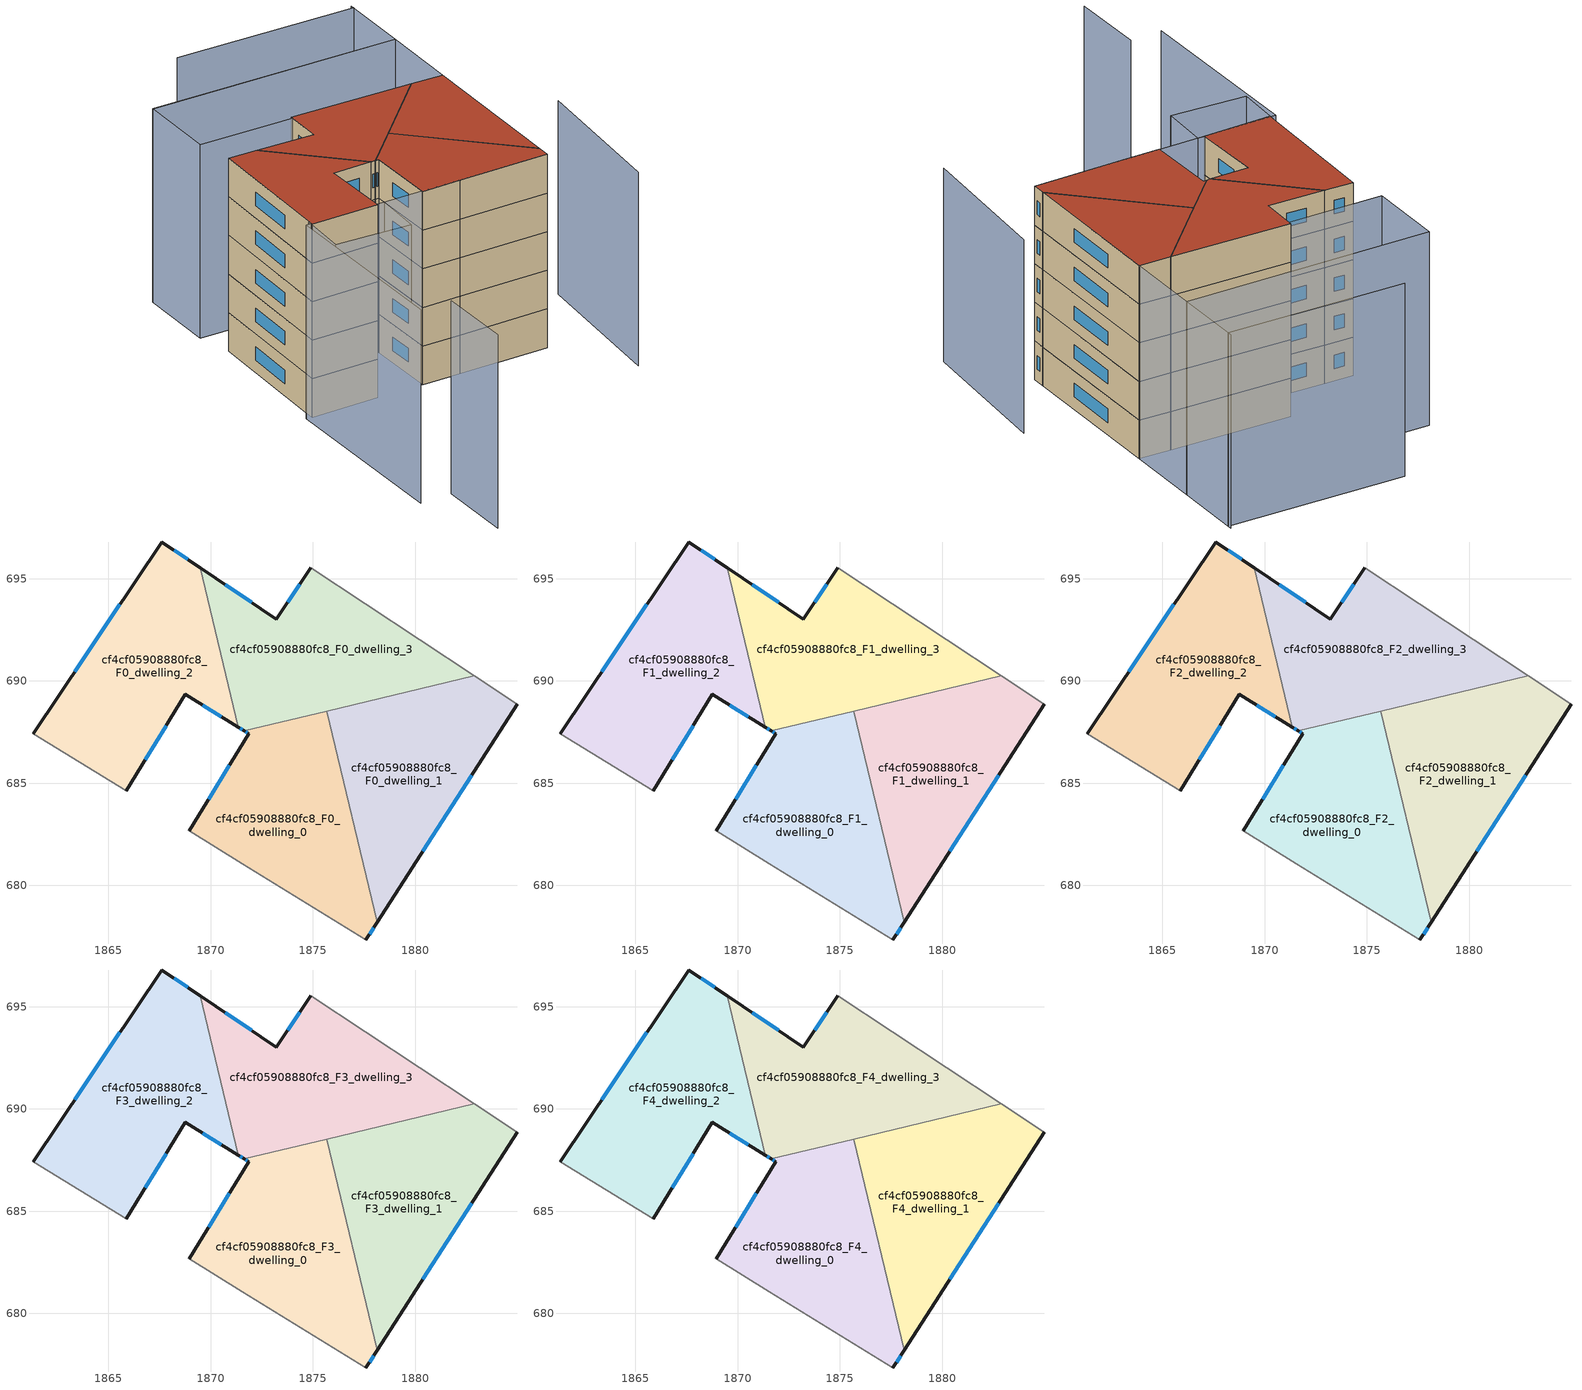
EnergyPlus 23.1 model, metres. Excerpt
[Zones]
cf4cf05908880fc8_F0_dwelling_0
 floor ground (EU_floor_Construction): 1875.69,688.53 1878.16,678.2 1877.6,677.33 1871.55,681.06 1868.95,682.67 1871.87,687.42 1871.64,687.56 z0
 wall outside (EU_wall_Construction): 1871.64,687.56 1871.87,687.42 1868.95,682.67 / 1877.6,677.33 1878.16,678.2 z0:3
 wall adiabatic (EU_wall_Construction): 1868.95,682.67 1871.55,681.06 1877.6,677.33 z0:3
 wall to cf4cf05908880fc8_F0_dwelling_1 (EU_wall_Construction): 1878.16,678.2 1875.69,688.53 z0:3
 wall to cf4cf05908880fc8_F0_dwelling_3 (EU_wall_Construction): 1875.69,688.53 1871.64,687.56 z0:3
 window (EU_Window_Construction): 1871.72,687.51 1871.8,687.46 / 1877.78,677.61 1877.98,677.92 / 1870.92,685.87 1869.9,684.21 z0.98:2.02
cf4cf05908880fc8_F0_dwelling_1
 floor ground (EU_floor_Construction): 1884.99,688.86 1878.16,678.2 1875.69,688.53 1882.9,690.25 z0
 wall outside (EU_wall_Construction): 1878.16,678.2 1884.99,688.86 z0:3
 wall adiabatic (EU_wall_Construction): 1884.99,688.86 1882.9,690.25 z0:3
 wall to cf4cf05908880fc8_F0_dwelling_3 (EU_wall_Construction): 1882.9,690.25 1875.69,688.53 z0:3
 window (EU_Window_Construction): 1880.38,681.67 1882.77,685.39 z0.98:2.02
cf4cf05908880fc8_F0_dwelling_2
 floor ground (EU_floor_Construction): 1869.49,695.53 1871.36,687.74 1868.76,689.34 1865.87,684.62 1861.31,687.41 1867.61,696.8 z0
 wall outside (EU_wall_Construction): 1865.87,684.62 1868.76,689.34 1871.36,687.74 / 1869.49,695.53 1867.61,696.8 1861.31,687.41 z0:3
 wall adiabatic (EU_wall_Construction): 1861.31,687.41 1865.87,684.62 z0:3
 wall to cf4cf05908880fc8_F0_dwelling_3 (EU_wall_Construction): 1871.36,687.74 1869.49,695.53 z0:3
 window (EU_Window_Construction): 1869.6,688.82 1870.51,688.26 / 1866.81,686.15 1867.82,687.8 / 1865.56,693.75 1863.36,690.46 / 1868.88,695.94 1868.22,696.39 z0.98:2.02
cf4cf05908880fc8_F0_dwelling_3
 floor ground (EU_floor_Construction): 1882.9,690.25 1871.64,687.56 1871.36,687.74 1869.49,695.53 1873.22,693.03 1874.91,695.55 z0
 wall outside (EU_wall_Construction): 1871.36,687.74 1871.64,687.56 / 1874.91,695.55 1873.22,693.03 1869.49,695.53 z0:3
 wall adiabatic (EU_wall_Construction): 1882.9,690.25 1874.91,695.55 z0:3
 window (EU_Window_Construction): 1871.45,687.68 1871.55,687.62 / 1872.01,693.84 1870.7,694.72 / 1874.36,694.73 1873.77,693.85 z0.98:2.02
cf4cf05908880fc8_F1_dwelling_0
 floor to cf4cf05908880fc8_F0_dwelling_0 (EU_floor_Construction): 1875.69,688.53 1878.16,678.2 1877.6,677.33 1871.55,681.06 1868.95,682.67 1871.87,687.42 1871.64,687.56 z3
 wall outside (EU_wall_Construction): 1871.64,687.56 1871.87,687.42 1868.95,682.67 / 1877.6,677.33 1878.16,678.2 z3:6
 wall adiabatic (EU_wall_Construction): 1868.95,682.67 1871.55,681.06 1877.6,677.33 z3:6
 wall to cf4cf05908880fc8_F1_dwelling_1 (EU_wall_Construction): 1878.16,678.2 1875.69,688.53 z3:6
 wall to cf4cf05908880fc8_F1_dwelling_3 (EU_wall_Construction): 1875.69,688.53 1871.64,687.56 z3:6
 window (EU_Window_Construction): 1871.72,687.51 1871.8,687.46 / 1877.78,677.61 1877.98,677.92 / 1870.92,685.87 1869.9,684.21 z3.98:5.02
cf4cf05908880fc8_F1_dwelling_1
 floor to cf4cf05908880fc8_F0_dwelling_1 (EU_floor_Construction): 1884.99,688.86 1878.16,678.2 1875.69,688.53 1882.9,690.25 z3
 wall outside (EU_wall_Construction): 1878.16,678.2 1884.99,688.86 z3:6
 wall adiabatic (EU_wall_Construction): 1884.99,688.86 1882.9,690.25 z3:6
 wall to cf4cf05908880fc8_F1_dwelling_3 (EU_wall_Construction): 1882.9,690.25 1875.69,688.53 z3:6
 window (EU_Window_Construction): 1880.38,681.67 1882.77,685.39 z3.98:5.02
cf4cf05908880fc8_F1_dwelling_2
 floor to cf4cf05908880fc8_F0_dwelling_2 (EU_floor_Construction): 1869.49,695.53 1871.36,687.74 1868.76,689.34 1865.87,684.62 1861.31,687.41 1867.61,696.8 z3
 wall outside (EU_wall_Construction): 1865.87,684.62 1868.76,689.34 1871.36,687.74 / 1869.49,695.53 1867.61,696.8 1861.31,687.41 z3:6
 wall adiabatic (EU_wall_Construction): 1861.31,687.41 1865.87,684.62 z3:6
 wall to cf4cf05908880fc8_F1_dwelling_3 (EU_wall_Construction): 1871.36,687.74 1869.49,695.53 z3:6
 window (EU_Window_Construction): 1869.6,688.82 1870.51,688.26 / 1866.81,686.15 1867.82,687.8 / 1865.56,693.75 1863.36,690.46 / 1868.88,695.94 1868.22,696.39 z3.98:5.02
cf4cf05908880fc8_F1_dwelling_3
 floor to cf4cf05908880fc8_F0_dwelling_3 (EU_floor_Construction): 1882.9,690.25 1871.64,687.56 1871.36,687.74 1869.49,695.53 1873.22,693.03 1874.91,695.55 z3
 wall outside (EU_wall_Construction): 1871.36,687.74 1871.64,687.56 / 1874.91,695.55 1873.22,693.03 1869.49,695.53 z3:6
 wall adiabatic (EU_wall_Construction): 1882.9,690.25 1874.91,695.55 z3:6
 window (EU_Window_Construction): 1871.45,687.68 1871.55,687.62 / 1872.01,693.84 1870.7,694.72 / 1874.36,694.73 1873.77,693.85 z3.98:5.02
cf4cf05908880fc8_F2_dwelling_0
 floor to cf4cf05908880fc8_F1_dwelling_0 (EU_floor_Construction): 1875.69,688.53 1878.16,678.2 1877.6,677.33 1871.55,681.06 1868.95,682.67 1871.87,687.42 1871.64,687.56 z6
 wall outside (EU_wall_Construction): 1871.64,687.56 1871.87,687.42 1868.95,682.67 / 1877.6,677.33 1878.16,678.2 z6:9
 wall adiabatic (EU_wall_Construction): 1868.95,682.67 1871.55,681.06 1877.6,677.33 z6:9
 wall to cf4cf05908880fc8_F2_dwelling_1 (EU_wall_Construction): 1878.16,678.2 1875.69,688.53 z6:9
 wall to cf4cf05908880fc8_F2_dwelling_3 (EU_wall_Construction): 1875.69,688.53 1871.64,687.56 z6:9
 window (EU_Window_Construction): 1871.72,687.51 1871.8,687.46 / 1877.78,677.61 1877.98,677.92 / 1870.92,685.87 1869.9,684.21 z6.98:8.02
cf4cf05908880fc8_F2_dwelling_1
 floor to cf4cf05908880fc8_F1_dwelling_1 (EU_floor_Construction): 1884.99,688.86 1878.16,678.2 1875.69,688.53 1882.9,690.25 z6
 wall outside (EU_wall_Construction): 1878.16,678.2 1884.99,688.86 z6:9
 wall adiabatic (EU_wall_Construction): 1884.99,688.86 1882.9,690.25 z6:9
 wall to cf4cf05908880fc8_F2_dwelling_3 (EU_wall_Construction): 1882.9,690.25 1875.69,688.53 z6:9
 window (EU_Window_Construction): 1880.38,681.67 1882.77,685.39 z6.98:8.02
cf4cf05908880fc8_F2_dwelling_2
 floor to cf4cf05908880fc8_F1_dwelling_2 (EU_floor_Construction): 1869.49,695.53 1871.36,687.74 1868.76,689.34 1865.87,684.62 1861.31,687.41 1867.61,696.8 z6
 wall outside (EU_wall_Construction): 1865.87,684.62 1868.76,689.34 1871.36,687.74 / 1869.49,695.53 1867.61,696.8 1861.31,687.41 z6:9
 wall adiabatic (EU_wall_Construction): 1861.31,687.41 1865.87,684.62 z6:9
 wall to cf4cf05908880fc8_F2_dwelling_3 (EU_wall_Construction): 1871.36,687.74 1869.49,695.53 z6:9
 window (EU_Window_Construction): 1869.6,688.82 1870.51,688.26 / 1866.81,686.15 1867.82,687.8 / 1865.56,693.75 1863.36,690.46 / 1868.88,695.94 1868.22,696.39 z6.98:8.02
cf4cf05908880fc8_F2_dwelling_3
 floor to cf4cf05908880fc8_F1_dwelling_3 (EU_floor_Construction): 1882.9,690.25 1871.64,687.56 1871.36,687.74 1869.49,695.53 1873.22,693.03 1874.91,695.55 z6
 wall outside (EU_wall_Construction): 1871.36,687.74 1871.64,687.56 / 1874.91,695.55 1873.22,693.03 1869.49,695.53 z6:9
 wall adiabatic (EU_wall_Construction): 1882.9,690.25 1874.91,695.55 z6:9
 window (EU_Window_Construction): 1871.45,687.68 1871.55,687.62 / 1872.01,693.84 1870.7,694.72 / 1874.36,694.73 1873.77,693.85 z6.98:8.02
cf4cf05908880fc8_F3_dwelling_0
 floor to cf4cf05908880fc8_F2_dwelling_0 (EU_floor_Construction): 1875.69,688.53 1878.16,678.2 1877.6,677.33 1871.55,681.06 1868.95,682.67 1871.87,687.42 1871.64,687.56 z9
 wall outside (EU_wall_Construction): 1871.64,687.56 1871.87,687.42 1868.95,682.67 / 1877.6,677.33 1878.16,678.2 z9:12
 wall adiabatic (EU_wall_Construction): 1868.95,682.67 1871.55,681.06 1877.6,677.33 z9:12
 wall to cf4cf05908880fc8_F3_dwelling_1 (EU_wall_Construction): 1878.16,678.2 1875.69,688.53 z9:12
 wall to cf4cf05908880fc8_F3_dwelling_3 (EU_wall_Construction): 1875.69,688.53 1871.64,687.56 z9:12
 window (EU_Window_Construction): 1871.72,687.51 1871.8,687.46 / 1877.78,677.61 1877.98,677.92 / 1870.92,685.87 1869.9,684.21 z9.98:11.02
cf4cf05908880fc8_F3_dwelling_1
 floor to cf4cf05908880fc8_F2_dwelling_1 (EU_floor_Construction): 1884.99,688.86 1878.16,678.2 1875.69,688.53 1882.9,690.25 z9
 wall outside (EU_wall_Construction): 1878.16,678.2 1884.99,688.86 z9:12
 wall adiabatic (EU_wall_Construction): 1884.99,688.86 1882.9,690.25 z9:12
 wall to cf4cf05908880fc8_F3_dwelling_3 (EU_wall_Construction): 1882.9,690.25 1875.69,688.53 z9:12
 window (EU_Window_Construction): 1880.38,681.67 1882.77,685.39 z9.98:11.02
cf4cf05908880fc8_F3_dwelling_2
 floor to cf4cf05908880fc8_F2_dwelling_2 (EU_floor_Construction): 1869.49,695.53 1871.36,687.74 1868.76,689.34 1865.87,684.62 1861.31,687.41 1867.61,696.8 z9
 wall outside (EU_wall_Construction): 1865.87,684.62 1868.76,689.34 1871.36,687.74 / 1869.49,695.53 1867.61,696.8 1861.31,687.41 z9:12
 wall adiabatic (EU_wall_Construction): 1861.31,687.41 1865.87,684.62 z9:12
 wall to cf4cf05908880fc8_F3_dwelling_3 (EU_wall_Construction): 1871.36,687.74 1869.49,695.53 z9:12
 window (EU_Window_Construction): 1869.6,688.82 1870.51,688.26 / 1866.81,686.15 1867.82,687.8 / 1865.56,693.75 1863.36,690.46 / 1868.88,695.94 1868.22,696.39 z9.98:11.02
cf4cf05908880fc8_F3_dwelling_3
 floor to cf4cf05908880fc8_F2_dwelling_3 (EU_floor_Construction): 1882.9,690.25 1871.64,687.56 1871.36,687.74 1869.49,695.53 1873.22,693.03 1874.91,695.55 z9
 wall outside (EU_wall_Construction): 1871.36,687.74 1871.64,687.56 / 1874.91,695.55 1873.22,693.03 1869.49,695.53 z9:12
 wall adiabatic (EU_wall_Construction): 1882.9,690.25 1874.91,695.55 z9:12
 window (EU_Window_Construction): 1871.45,687.68 1871.55,687.62 / 1872.01,693.84 1870.7,694.72 / 1874.36,694.73 1873.77,693.85 z9.98:11.02
cf4cf05908880fc8_F4_dwelling_0
 floor to cf4cf05908880fc8_F3_dwelling_0 (EU_floor_Construction): 1875.69,688.53 1878.16,678.2 1877.6,677.33 1871.55,681.06 1868.95,682.67 1871.87,687.42 1871.64,687.56 z12
 wall outside (EU_wall_Construction): 1871.64,687.56 1871.87,687.42 1868.95,682.67 / 1877.6,677.33 1878.16,678.2 z12:15
 wall adiabatic (EU_wall_Construction): 1868.95,682.67 1871.55,681.06 1877.6,677.33 z12:15
 wall to cf4cf05908880fc8_F4_dwelling_1 (EU_wall_Construction): 1878.16,678.2 1875.69,688.53 z12:15
 wall to cf4cf05908880fc8_F4_dwelling_3 (EU_wall_Construction): 1875.69,688.53 1871.64,687.56 z12:15
 window (EU_Window_Construction): 1871.72,687.51 1871.8,687.46 / 1877.78,677.61 1877.98,677.92 / 1870.92,685.87 1869.9,684.21 z12.98:14.02
 roof outside (EU_roof_Construction): 1877.6,677.33 1878.16,678.2 1875.69,688.53 1871.64,687.56 1871.87,687.42 1868.95,682.67 1871.55,681.06 z15
cf4cf05908880fc8_F4_dwelling_1
 floor to cf4cf05908880fc8_F3_dwelling_1 (EU_floor_Construction): 1884.99,688.86 1878.16,678.2 1875.69,688.53 1882.9,690.25 z12
 wall outside (EU_wall_Construction): 1878.16,678.2 1884.99,688.86 z12:15
 wall adiabatic (EU_wall_Construction): 1884.99,688.86 1882.9,690.25 z12:15
 wall to cf4cf05908880fc8_F4_dwelling_3 (EU_wall_Construction): 1882.9,690.25 1875.69,688.53 z12:15
 window (EU_Window_Construction): 1880.38,681.67 1882.77,685.39 z12.98:14.02
 roof outside (EU_roof_Construction): 1878.16,678.2 1884.99,688.86 1882.9,690.25 1875.69,688.53 z15
cf4cf05908880fc8_F4_dwelling_2
 floor to cf4cf05908880fc8_F3_dwelling_2 (EU_floor_Construction): 1869.49,695.53 1871.36,687.74 1868.76,689.34 1865.87,684.62 1861.31,687.41 1867.61,696.8 z12
 wall outside (EU_wall_Construction): 1865.87,684.62 1868.76,689.34 1871.36,687.74 / 1869.49,695.53 1867.61,696.8 1861.31,687.41 z12:15
 wall adiabatic (EU_wall_Construction): 1861.31,687.41 1865.87,684.62 z12:15
 wall to cf4cf05908880fc8_F4_dwelling_3 (EU_wall_Construction): 1871.36,687.74 1869.49,695.53 z12:15
 window (EU_Window_Construction): 1869.6,688.82 1870.51,688.26 / 1866.81,686.15 1867.82,687.8 / 1865.56,693.75 1863.36,690.46 / 1868.88,695.94 1868.22,696.39 z12.98:14.02
 roof outside (EU_roof_Construction): 1871.36,687.74 1869.49,695.53 1867.61,696.8 1861.31,687.41 1865.87,684.62 1868.76,689.34 z15
cf4cf05908880fc8_F4_dwelling_3
 floor to cf4cf05908880fc8_F3_dwelling_3 (EU_floor_Construction): 1882.9,690.25 1871.64,687.56 1871.36,687.74 1869.49,695.53 1873.22,693.03 1874.91,695.55 z12
 wall outside (EU_wall_Construction): 1871.36,687.74 1871.64,687.56 / 1874.91,695.55 1873.22,693.03 1869.49,695.53 z12:15
 wall adiabatic (EU_wall_Construction): 1882.9,690.25 1874.91,695.55 z12:15
 window (EU_Window_Construction): 1871.45,687.68 1871.55,687.62 / 1872.01,693.84 1870.7,694.72 / 1874.36,694.73 1873.77,693.85 z12.98:14.02
 roof outside (EU_roof_Construction): 1882.9,690.25 1874.91,695.55 1873.22,693.03 1869.49,695.53 1871.36,687.74 1871.64,687.56 z15
shading: 1852.21,668.89 1855.32,673.95 / 1877.91,670.55 1885,680.07 / 1853.2,675.24 1861.01,687.72 / 1861.01,687.72 1877.6,677.33 / 1891.43,698.92 1888.33,694.09 / 1891.25,698.65 1879.39,706.4 / 1864.19,681.26 1859.34,684.66 / 1859.34,684.66 1861.51,687.76 / 1861.51,687.76 1866.37,684.36 / 1866.37,684.36 1864.19,681.26 / 1871.86,704.63 1888.33,694.09 / 1888.33,694.09 1884.99,688.86 / 1884.99,688.86 1868.51,699.41 / 1868.51,699.41 1871.86,704.63 / 1888.33,694.09 1871.96,704.57 z0:15
[Building]
EU S2 Campaign: North Axis=0; Terrain=City; Solar Distribution=FullExterior
[Site:Location]
Bologna: Latitude=44.5; Longitude=11.25; Time Zone=1; Elevation=37
[SizingPeriod:WeatherFileDays]
AnnualSizingPeriod: Begin Month=1; Begin Day of Month=1; End Month=12; End Day of Month=31; Day of Week for Start Day=Monday; Use Weather File Daylight Saving Period=No; Use Weather File Rain and Snow Indicators=No
[MATERIAL]
EU_InternalMass_Material: Roughness=MediumRough; Thickness=0.1; Conductivity=1; Density=1800; Specific Heat=900; Thermal Absorptance=0.9; Solar Absorptance=0.7; Visible Absorptance=0.7
[MATERIAL:NOMASS] Roughness=MediumRough; Thermal Absorptance=0.9; Solar Absorptance=0.7; Visible Absorptance=0.7
Name | Thermal Resistance
EU_wall_NoMass | 0.905828
EU_roof_NoMass | 0.37593
EU_floor_NoMass | 0.67114
[WINDOWMATERIAL:SIMPLEGLAZINGSYSTEM]
EU_Window_SimpleGlazing: UFactor=4.52486; Solar Heat Gain Coefficient=0.85; Visible Transmittance=0.85
[CONSTRUCTION]
EU_wall_Construction: EU_wall_NoMass
EU_roof_Construction: EU_roof_NoMass
EU_floor_Construction: EU_floor_NoMass
EU_Window_Construction: EU_Window_SimpleGlazing
EU_InternalMass_Construction: EU_InternalMass_Material
[ZONE] Type=1; Multiplier=1; Ceiling Height=autocalculate; Floor Area=autocalculate; Part of Total Floor Area=Yes
Name | Volume
cf4cf05908880fc8_F0_dwelling_0 | 165.549
cf4cf05908880fc8_F1_dwelling_0; cf4cf05908880fc8_F2_dwelling_0; cf4cf05908880fc8_F3_dwelling_0; cf4cf05908880fc8_F4_dwelling_0 | 165.551
cf4cf05908880fc8_F0_dwelling_1; cf4cf05908880fc8_F1_dwelling_1; cf4cf05908880fc8_F2_dwelling_1; cf4cf05908880fc8_F3_dwelling_1; cf4cf05908880fc8_F4_dwelling_1 | 165.554
cf4cf05908880fc8_F0_dwelling_2 | 175.878
cf4cf05908880fc8_F1_dwelling_2; cf4cf05908880fc8_F2_dwelling_2; cf4cf05908880fc8_F3_dwelling_2; cf4cf05908880fc8_F4_dwelling_2 | 175.879
cf4cf05908880fc8_F0_dwelling_3 | 168.989
cf4cf05908880fc8_F1_dwelling_3; cf4cf05908880fc8_F2_dwelling_3; cf4cf05908880fc8_F3_dwelling_3; cf4cf05908880fc8_F4_dwelling_3 | 168.99
[INTERNALMASS] Construction=EU_InternalMass_Construction
Name | Zone or ZoneList | Surface Area
cf4cf05908880fc8_F0_dwelling_0_EU_InternalMass | cf4cf05908880fc8_F0_dwelling_0 | 55.1833
cf4cf05908880fc8_F0_dwelling_1_EU_InternalMass | cf4cf05908880fc8_F0_dwelling_1 | 55.1846
cf4cf05908880fc8_F0_dwelling_2_EU_InternalMass | cf4cf05908880fc8_F0_dwelling_2 | 58.6263
cf4cf05908880fc8_F0_dwelling_3_EU_InternalMass | cf4cf05908880fc8_F0_dwelling_3 | 56.3297
cf4cf05908880fc8_F1_dwelling_0_EU_InternalMass | cf4cf05908880fc8_F1_dwelling_0 | 55.1833
cf4cf05908880fc8_F1_dwelling_1_EU_InternalMass | cf4cf05908880fc8_F1_dwelling_1 | 55.1846
cf4cf05908880fc8_F1_dwelling_2_EU_InternalMass | cf4cf05908880fc8_F1_dwelling_2 | 58.6263
cf4cf05908880fc8_F1_dwelling_3_EU_InternalMass | cf4cf05908880fc8_F1_dwelling_3 | 56.3297
cf4cf05908880fc8_F2_dwelling_0_EU_InternalMass | cf4cf05908880fc8_F2_dwelling_0 | 55.1833
cf4cf05908880fc8_F2_dwelling_1_EU_InternalMass | cf4cf05908880fc8_F2_dwelling_1 | 55.1846
cf4cf05908880fc8_F2_dwelling_2_EU_InternalMass | cf4cf05908880fc8_F2_dwelling_2 | 58.6263
cf4cf05908880fc8_F2_dwelling_3_EU_InternalMass | cf4cf05908880fc8_F2_dwelling_3 | 56.3297
cf4cf05908880fc8_F3_dwelling_0_EU_InternalMass | cf4cf05908880fc8_F3_dwelling_0 | 55.1833
cf4cf05908880fc8_F3_dwelling_1_EU_InternalMass | cf4cf05908880fc8_F3_dwelling_1 | 55.1846
cf4cf05908880fc8_F3_dwelling_2_EU_InternalMass | cf4cf05908880fc8_F3_dwelling_2 | 58.6263
cf4cf05908880fc8_F3_dwelling_3_EU_InternalMass | cf4cf05908880fc8_F3_dwelling_3 | 56.3297
cf4cf05908880fc8_F4_dwelling_0_EU_InternalMass | cf4cf05908880fc8_F4_dwelling_0 | 55.1833
cf4cf05908880fc8_F4_dwelling_1_EU_InternalMass | cf4cf05908880fc8_F4_dwelling_1 | 55.1846
cf4cf05908880fc8_F4_dwelling_2_EU_InternalMass | cf4cf05908880fc8_F4_dwelling_2 | 58.6263
cf4cf05908880fc8_F4_dwelling_3_EU_InternalMass | cf4cf05908880fc8_F4_dwelling_3 | 56.3297
[OTHEREQUIPMENT] Fuel Type=Electricity; Design Level Calculation Method=Watts/Area; Power per Zone Floor Area=1; Fraction Latent=0; Fraction Radiant=0; Fraction Lost=0; Carbon Dioxide Generation Rate=0; EndUse Subcategory=EU_Step8_InternalGains
Name | Zone or ZoneList or Space or SpaceList | Schedule
EU_Step8_InternalGain_cf4cf05908880fc8_F0_dwelling_0_f000 | cf4cf05908880fc8_F0_dwelling_0 | EU_Step8_GainSchedule_cf4cf05908880fc8_F0_dwelling_0_f000
EU_Step8_InternalGain_cf4cf05908880fc8_F0_dwelling_1_f000 | cf4cf05908880fc8_F0_dwelling_1 | EU_Step8_GainSchedule_cf4cf05908880fc8_F0_dwelling_1_f000
EU_Step8_InternalGain_cf4cf05908880fc8_F0_dwelling_2_f000 | cf4cf05908880fc8_F0_dwelling_2 | EU_Step8_GainSchedule_cf4cf05908880fc8_F0_dwelling_2_f000
EU_Step8_InternalGain_cf4cf05908880fc8_F0_dwelling_3_f000 | cf4cf05908880fc8_F0_dwelling_3 | EU_Step8_GainSchedule_cf4cf05908880fc8_F0_dwelling_3_f000
EU_Step8_InternalGain_cf4cf05908880fc8_F1_dwelling_0_f000 | cf4cf05908880fc8_F1_dwelling_0 | EU_Step8_GainSchedule_cf4cf05908880fc8_F1_dwelling_0_f000
EU_Step8_InternalGain_cf4cf05908880fc8_F1_dwelling_1_f000 | cf4cf05908880fc8_F1_dwelling_1 | EU_Step8_GainSchedule_cf4cf05908880fc8_F1_dwelling_1_f000
EU_Step8_InternalGain_cf4cf05908880fc8_F1_dwelling_2_f000 | cf4cf05908880fc8_F1_dwelling_2 | EU_Step8_GainSchedule_cf4cf05908880fc8_F1_dwelling_2_f000
EU_Step8_InternalGain_cf4cf05908880fc8_F1_dwelling_3_f000 | cf4cf05908880fc8_F1_dwelling_3 | EU_Step8_GainSchedule_cf4cf05908880fc8_F1_dwelling_3_f000
EU_Step8_InternalGain_cf4cf05908880fc8_F2_dwelling_0_f000 | cf4cf05908880fc8_F2_dwelling_0 | EU_Step8_GainSchedule_cf4cf05908880fc8_F2_dwelling_0_f000
EU_Step8_InternalGain_cf4cf05908880fc8_F2_dwelling_1_f000 | cf4cf05908880fc8_F2_dwelling_1 | EU_Step8_GainSchedule_cf4cf05908880fc8_F2_dwelling_1_f000
EU_Step8_InternalGain_cf4cf05908880fc8_F2_dwelling_2_f000 | cf4cf05908880fc8_F2_dwelling_2 | EU_Step8_GainSchedule_cf4cf05908880fc8_F2_dwelling_2_f000
EU_Step8_InternalGain_cf4cf05908880fc8_F2_dwelling_3_f000 | cf4cf05908880fc8_F2_dwelling_3 | EU_Step8_GainSchedule_cf4cf05908880fc8_F2_dwelling_3_f000
EU_Step8_InternalGain_cf4cf05908880fc8_F3_dwelling_0_f000 | cf4cf05908880fc8_F3_dwelling_0 | EU_Step8_GainSchedule_cf4cf05908880fc8_F3_dwelling_0_f000
EU_Step8_InternalGain_cf4cf05908880fc8_F3_dwelling_1_f000 | cf4cf05908880fc8_F3_dwelling_1 | EU_Step8_GainSchedule_cf4cf05908880fc8_F3_dwelling_1_f000
EU_Step8_InternalGain_cf4cf05908880fc8_F3_dwelling_2_f000 | cf4cf05908880fc8_F3_dwelling_2 | EU_Step8_GainSchedule_cf4cf05908880fc8_F3_dwelling_2_f000
EU_Step8_InternalGain_cf4cf05908880fc8_F3_dwelling_3_f000 | cf4cf05908880fc8_F3_dwelling_3 | EU_Step8_GainSchedule_cf4cf05908880fc8_F3_dwelling_3_f000
EU_Step8_InternalGain_cf4cf05908880fc8_F4_dwelling_0_f000 | cf4cf05908880fc8_F4_dwelling_0 | EU_Step8_GainSchedule_cf4cf05908880fc8_F4_dwelling_0_f000
EU_Step8_InternalGain_cf4cf05908880fc8_F4_dwelling_1_f000 | cf4cf05908880fc8_F4_dwelling_1 | EU_Step8_GainSchedule_cf4cf05908880fc8_F4_dwelling_1_f000
EU_Step8_InternalGain_cf4cf05908880fc8_F4_dwelling_2_f000 | cf4cf05908880fc8_F4_dwelling_2 | EU_Step8_GainSchedule_cf4cf05908880fc8_F4_dwelling_2_f000
EU_Step8_InternalGain_cf4cf05908880fc8_F4_dwelling_3_f000 | cf4cf05908880fc8_F4_dwelling_3 | EU_Step8_GainSchedule_cf4cf05908880fc8_F4_dwelling_3_f000
[ZONEVENTILATION:DESIGNFLOWRATE] Schedule=EU_AlwaysOn; Design Flow Rate Calculation Method=AirChanges/Hour; Air Changes per Hour=0.73129; Ventilation Type=Natural; Fan Pressure Rise=0; Fan Total Efficiency=1; Constant Term Coefficient=1; Temperature Term Coefficient=0; Velocity Term Coefficient=0; Velocity Squared Term Coefficient=0; Minimum Indoor Temperature=-100; Maximum Indoor Temperature=100; Delta Temperature=-100; Minimum Outdoor Temperature=-100; Maximum Outdoor Temperature=100; Maximum Wind Speed=40
Name | Zone or ZoneList or Space or SpaceList
EU_ConstantAir_cf4cf05908880fc8_F0_dwelling_0 | cf4cf05908880fc8_F0_dwelling_0
EU_ConstantAir_cf4cf05908880fc8_F0_dwelling_1 | cf4cf05908880fc8_F0_dwelling_1
EU_ConstantAir_cf4cf05908880fc8_F0_dwelling_2 | cf4cf05908880fc8_F0_dwelling_2
EU_ConstantAir_cf4cf05908880fc8_F0_dwelling_3 | cf4cf05908880fc8_F0_dwelling_3
EU_ConstantAir_cf4cf05908880fc8_F1_dwelling_0 | cf4cf05908880fc8_F1_dwelling_0
EU_ConstantAir_cf4cf05908880fc8_F1_dwelling_1 | cf4cf05908880fc8_F1_dwelling_1
EU_ConstantAir_cf4cf05908880fc8_F1_dwelling_2 | cf4cf05908880fc8_F1_dwelling_2
EU_ConstantAir_cf4cf05908880fc8_F1_dwelling_3 | cf4cf05908880fc8_F1_dwelling_3
EU_ConstantAir_cf4cf05908880fc8_F2_dwelling_0 | cf4cf05908880fc8_F2_dwelling_0
EU_ConstantAir_cf4cf05908880fc8_F2_dwelling_1 | cf4cf05908880fc8_F2_dwelling_1
EU_ConstantAir_cf4cf05908880fc8_F2_dwelling_2 | cf4cf05908880fc8_F2_dwelling_2
EU_ConstantAir_cf4cf05908880fc8_F2_dwelling_3 | cf4cf05908880fc8_F2_dwelling_3
EU_ConstantAir_cf4cf05908880fc8_F3_dwelling_0 | cf4cf05908880fc8_F3_dwelling_0
EU_ConstantAir_cf4cf05908880fc8_F3_dwelling_1 | cf4cf05908880fc8_F3_dwelling_1
EU_ConstantAir_cf4cf05908880fc8_F3_dwelling_2 | cf4cf05908880fc8_F3_dwelling_2
EU_ConstantAir_cf4cf05908880fc8_F3_dwelling_3 | cf4cf05908880fc8_F3_dwelling_3
EU_ConstantAir_cf4cf05908880fc8_F4_dwelling_0 | cf4cf05908880fc8_F4_dwelling_0
EU_ConstantAir_cf4cf05908880fc8_F4_dwelling_1 | cf4cf05908880fc8_F4_dwelling_1
EU_ConstantAir_cf4cf05908880fc8_F4_dwelling_2 | cf4cf05908880fc8_F4_dwelling_2
EU_ConstantAir_cf4cf05908880fc8_F4_dwelling_3 | cf4cf05908880fc8_F4_dwelling_3
[HVACTEMPLATE:THERMOSTAT] Constant Heating Setpoint=20; Constant Cooling Setpoint=50
EU_HeatOnly_cf4cf05908880fc8_F0_dwelling_0; EU_HeatOnly_cf4cf05908880fc8_F0_dwelling_1; EU_HeatOnly_cf4cf05908880fc8_F0_dwelling_2; EU_HeatOnly_cf4cf05908880fc8_F0_dwelling_3; EU_HeatOnly_cf4cf05908880fc8_F1_dwelling_0; EU_HeatOnly_cf4cf05908880fc8_F1_dwelling_1; EU_HeatOnly_cf4cf05908880fc8_F1_dwelling_2; EU_HeatOnly_cf4cf05908880fc8_F1_dwelling_3; EU_HeatOnly_cf4cf05908880fc8_F2_dwelling_0; EU_HeatOnly_cf4cf05908880fc8_F2_dwelling_1; EU_HeatOnly_cf4cf05908880fc8_F2_dwelling_2; EU_HeatOnly_cf4cf05908880fc8_F2_dwelling_3; EU_HeatOnly_cf4cf05908880fc8_F3_dwelling_0; EU_HeatOnly_cf4cf05908880fc8_F3_dwelling_1; EU_HeatOnly_cf4cf05908880fc8_F3_dwelling_2; EU_HeatOnly_cf4cf05908880fc8_F3_dwelling_3; EU_HeatOnly_cf4cf05908880fc8_F4_dwelling_0; EU_HeatOnly_cf4cf05908880fc8_F4_dwelling_1; EU_HeatOnly_cf4cf05908880fc8_F4_dwelling_2; EU_HeatOnly_cf4cf05908880fc8_F4_dwelling_3
[HVACTEMPLATE:ZONE:IDEALLOADSAIRSYSTEM] System Availability Schedule=EU_AlwaysOn; Maximum Heating Supply Air Temperature=50; Minimum Cooling Supply Air Temperature=13; Maximum Heating Supply Air Humidity Ratio=0.0156; Minimum Cooling Supply Air Humidity Ratio=0.0077; Heating Limit=NoLimit; Cooling Limit=NoLimit; Heating Availability Schedule=EU_AlwaysOn; Cooling Availability Schedule=EU_CoolingOff; Dehumidification Control Type=ConstantSensibleHeatRatio; Cooling Sensible Heat Ratio=0.7; Dehumidification Setpoint=60; Humidification Control Type=None; Humidification Setpoint=30; Outdoor Air Method=None; Outdoor Air Flow Rate per Person=0.00944; Outdoor Air Flow Rate per Zone Floor Area=0; Outdoor Air Flow Rate per Zone=0; Demand Controlled Ventilation Type=None; Outdoor Air Economizer Type=NoEconomizer; Heat Recovery Type=None; Sensible Heat Recovery Effectiveness=0.7; Latent Heat Recovery Effectiveness=0.65
Name | Template Thermostat
cf4cf05908880fc8_F0_dwelling_0 | EU_HeatOnly_cf4cf05908880fc8_F0_dwelling_0
cf4cf05908880fc8_F0_dwelling_1 | EU_HeatOnly_cf4cf05908880fc8_F0_dwelling_1
cf4cf05908880fc8_F0_dwelling_2 | EU_HeatOnly_cf4cf05908880fc8_F0_dwelling_2
cf4cf05908880fc8_F0_dwelling_3 | EU_HeatOnly_cf4cf05908880fc8_F0_dwelling_3
cf4cf05908880fc8_F1_dwelling_0 | EU_HeatOnly_cf4cf05908880fc8_F1_dwelling_0
cf4cf05908880fc8_F1_dwelling_1 | EU_HeatOnly_cf4cf05908880fc8_F1_dwelling_1
cf4cf05908880fc8_F1_dwelling_2 | EU_HeatOnly_cf4cf05908880fc8_F1_dwelling_2
cf4cf05908880fc8_F1_dwelling_3 | EU_HeatOnly_cf4cf05908880fc8_F1_dwelling_3
cf4cf05908880fc8_F2_dwelling_0 | EU_HeatOnly_cf4cf05908880fc8_F2_dwelling_0
cf4cf05908880fc8_F2_dwelling_1 | EU_HeatOnly_cf4cf05908880fc8_F2_dwelling_1
cf4cf05908880fc8_F2_dwelling_2 | EU_HeatOnly_cf4cf05908880fc8_F2_dwelling_2
cf4cf05908880fc8_F2_dwelling_3 | EU_HeatOnly_cf4cf05908880fc8_F2_dwelling_3
cf4cf05908880fc8_F3_dwelling_0 | EU_HeatOnly_cf4cf05908880fc8_F3_dwelling_0
cf4cf05908880fc8_F3_dwelling_1 | EU_HeatOnly_cf4cf05908880fc8_F3_dwelling_1
cf4cf05908880fc8_F3_dwelling_2 | EU_HeatOnly_cf4cf05908880fc8_F3_dwelling_2
cf4cf05908880fc8_F3_dwelling_3 | EU_HeatOnly_cf4cf05908880fc8_F3_dwelling_3
cf4cf05908880fc8_F4_dwelling_0 | EU_HeatOnly_cf4cf05908880fc8_F4_dwelling_0
cf4cf05908880fc8_F4_dwelling_1 | EU_HeatOnly_cf4cf05908880fc8_F4_dwelling_1
cf4cf05908880fc8_F4_dwelling_2 | EU_HeatOnly_cf4cf05908880fc8_F4_dwelling_2
cf4cf05908880fc8_F4_dwelling_3 | EU_HeatOnly_cf4cf05908880fc8_F4_dwelling_3
[SIZING:ZONE] Zone Cooling Design Supply Air Temperature Input Method=SupplyAirTemperature; Zone Cooling Design Supply Air Temperature=13; Zone Heating Design Supply Air Temperature Input Method=SupplyAirTemperature; Zone Heating Design Supply Air Temperature=50; Zone Cooling Design Supply Air Humidity Ratio=0.008; Zone Heating Design Supply Air Humidity Ratio=0.008; Cooling Design Air Flow Method=DesignDay; Cooling Design Air Flow Rate=0; Cooling Minimum Air Flow per Zone Floor Area=0.000762; Cooling Minimum Air Flow=0; Cooling Minimum Air Flow Fraction=0.2; Heating Design Air Flow Method=DesignDay; Heating Design Air Flow Rate=0; Heating Maximum Air Flow per Zone Floor Area=0.002032; Heating Maximum Air Flow=0.141576; Heating Maximum Air Flow Fraction=0.3; Account for Dedicated Outdoor Air System=No; Dedicated Outdoor Air System Control Strategy=NeutralSupplyAir; Dedicated Outdoor Air Low Setpoint Temperature for Design=autosize; Dedicated Outdoor Air High Setpoint Temperature for Design=autosize; Zone Load Sizing Method=Sensible Load Only No Latent Load; Zone Latent Cooling Design Supply Air Humidity Ratio Input Method=HumidityRatioDifference; Zone Cooling Design Supply Air Humidity Ratio Difference=0.005; Zone Latent Heating Design Supply Air Humidity Ratio Input Method=HumidityRatioDifference; Zone Humidification Design Supply Air Humidity Ratio Difference=0.005
cf4cf05908880fc8_F0_dwelling_0; cf4cf05908880fc8_F0_dwelling_1; cf4cf05908880fc8_F0_dwelling_2; cf4cf05908880fc8_F0_dwelling_3; cf4cf05908880fc8_F1_dwelling_0; cf4cf05908880fc8_F1_dwelling_1; cf4cf05908880fc8_F1_dwelling_2; cf4cf05908880fc8_F1_dwelling_3; cf4cf05908880fc8_F2_dwelling_0; cf4cf05908880fc8_F2_dwelling_1; cf4cf05908880fc8_F2_dwelling_2; cf4cf05908880fc8_F2_dwelling_3; cf4cf05908880fc8_F3_dwelling_0; cf4cf05908880fc8_F3_dwelling_1; cf4cf05908880fc8_F3_dwelling_2; cf4cf05908880fc8_F3_dwelling_3; cf4cf05908880fc8_F4_dwelling_0; cf4cf05908880fc8_F4_dwelling_1; cf4cf05908880fc8_F4_dwelling_2; cf4cf05908880fc8_F4_dwelling_3
[SCHEDULE:CONSTANT]
Name | Hourly Value
EU_AlwaysOn | 1
EU_CoolingOff | 0
[SCHEDULE:FILE] Column Number=1; Rows to Skip at Top=0; Number of Hours of Data=8760; Column Separator=Comma; Interpolate to Timestep=No; Minutes per Item=60; Adjust Schedule for Daylight Savings=Yes
Name | File
EU_Step8_GainSchedule_cf4cf05908880fc8_F0_dwelling_0_f000 | ../../schedules/cf4cf05908880fc8/cf4cf05908880fc8_F0_dwelling_0_f000_gain.csv
EU_Step8_GainSchedule_cf4cf05908880fc8_F0_dwelling_1_f000 | ../../schedules/cf4cf05908880fc8/cf4cf05908880fc8_F0_dwelling_1_f000_gain.csv
EU_Step8_GainSchedule_cf4cf05908880fc8_F0_dwelling_2_f000 | ../../schedules/cf4cf05908880fc8/cf4cf05908880fc8_F0_dwelling_2_f000_gain.csv
EU_Step8_GainSchedule_cf4cf05908880fc8_F0_dwelling_3_f000 | ../../schedules/cf4cf05908880fc8/cf4cf05908880fc8_F0_dwelling_3_f000_gain.csv
EU_Step8_GainSchedule_cf4cf05908880fc8_F1_dwelling_0_f000 | ../../schedules/cf4cf05908880fc8/cf4cf05908880fc8_F1_dwelling_0_f000_gain.csv
EU_Step8_GainSchedule_cf4cf05908880fc8_F1_dwelling_1_f000 | ../../schedules/cf4cf05908880fc8/cf4cf05908880fc8_F1_dwelling_1_f000_gain.csv
EU_Step8_GainSchedule_cf4cf05908880fc8_F1_dwelling_2_f000 | ../../schedules/cf4cf05908880fc8/cf4cf05908880fc8_F1_dwelling_2_f000_gain.csv
EU_Step8_GainSchedule_cf4cf05908880fc8_F1_dwelling_3_f000 | ../../schedules/cf4cf05908880fc8/cf4cf05908880fc8_F1_dwelling_3_f000_gain.csv
EU_Step8_GainSchedule_cf4cf05908880fc8_F2_dwelling_0_f000 | ../../schedules/cf4cf05908880fc8/cf4cf05908880fc8_F2_dwelling_0_f000_gain.csv
EU_Step8_GainSchedule_cf4cf05908880fc8_F2_dwelling_1_f000 | ../../schedules/cf4cf05908880fc8/cf4cf05908880fc8_F2_dwelling_1_f000_gain.csv
EU_Step8_GainSchedule_cf4cf05908880fc8_F2_dwelling_2_f000 | ../../schedules/cf4cf05908880fc8/cf4cf05908880fc8_F2_dwelling_2_f000_gain.csv
EU_Step8_GainSchedule_cf4cf05908880fc8_F2_dwelling_3_f000 | ../../schedules/cf4cf05908880fc8/cf4cf05908880fc8_F2_dwelling_3_f000_gain.csv
EU_Step8_GainSchedule_cf4cf05908880fc8_F3_dwelling_0_f000 | ../../schedules/cf4cf05908880fc8/cf4cf05908880fc8_F3_dwelling_0_f000_gain.csv
EU_Step8_GainSchedule_cf4cf05908880fc8_F3_dwelling_1_f000 | ../../schedules/cf4cf05908880fc8/cf4cf05908880fc8_F3_dwelling_1_f000_gain.csv
EU_Step8_GainSchedule_cf4cf05908880fc8_F3_dwelling_2_f000 | ../../schedules/cf4cf05908880fc8/cf4cf05908880fc8_F3_dwelling_2_f000_gain.csv
EU_Step8_GainSchedule_cf4cf05908880fc8_F3_dwelling_3_f000 | ../../schedules/cf4cf05908880fc8/cf4cf05908880fc8_F3_dwelling_3_f000_gain.csv
EU_Step8_GainSchedule_cf4cf05908880fc8_F4_dwelling_0_f000 | ../../schedules/cf4cf05908880fc8/cf4cf05908880fc8_F4_dwelling_0_f000_gain.csv
EU_Step8_GainSchedule_cf4cf05908880fc8_F4_dwelling_1_f000 | ../../schedules/cf4cf05908880fc8/cf4cf05908880fc8_F4_dwelling_1_f000_gain.csv
EU_Step8_GainSchedule_cf4cf05908880fc8_F4_dwelling_2_f000 | ../../schedules/cf4cf05908880fc8/cf4cf05908880fc8_F4_dwelling_2_f000_gain.csv
EU_Step8_GainSchedule_cf4cf05908880fc8_F4_dwelling_3_f000 | ../../schedules/cf4cf05908880fc8/cf4cf05908880fc8_F4_dwelling_3_f000_gain.csv
